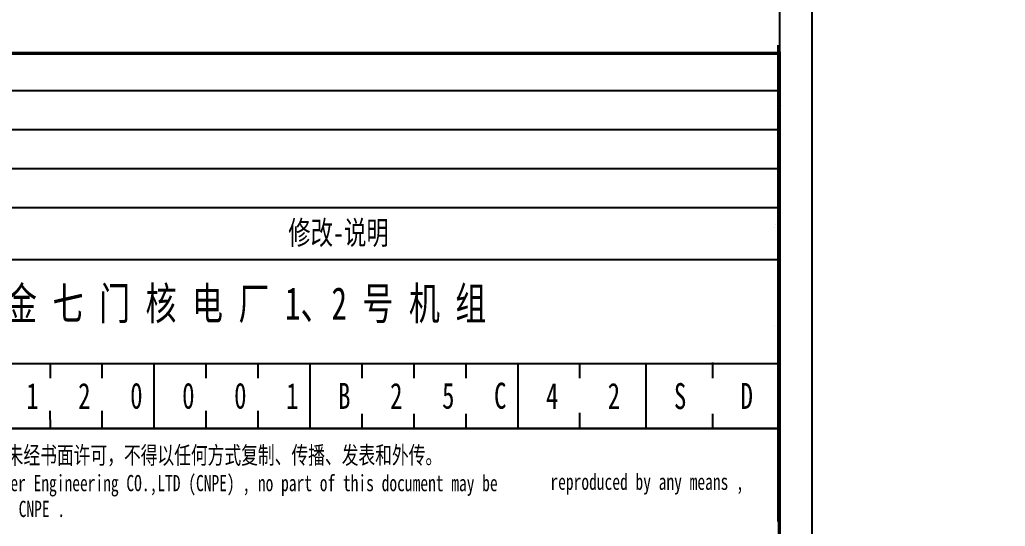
# Model space of a CAD drawing. Header units: inches. Extents: x 3186 to 109360, y -14990 to 740552.
# Drawn here: x 9339 to 16923, y -8448 to -4549 of the extents above; entities that cross this region are included whole.
import ezdxf

# ---------------------------------------------------------------- set-up
doc = ezdxf.new("R2010")
doc.units = ezdxf.units.IN
doc.header["$MEASUREMENT"] = 0
for name, color, linetype in [('1', 7, 'Continuous'), ('red', 1, 'Continuous'), ('TK', 7, 'Continuous')]:
    doc.layers.add(name, color=color, linetype=linetype)
doc.styles.get("Standard").update_dxf_attribs({"font": 'txt', "bigfont": 'gbcbig.shx'})
doc.styles.add('宋体', font='', dxfattribs={"width": 0.7})
doc.styles.get('宋体').set_extended_font_data('SimSun')
doc.dimstyles.new('Standard-yuanban', dxfattribs={"dimtxt": 800, "dimasz": 0.18, "dimexe": 0.18, "dimexo": 0.0625, "dimgap": 0.09, "dimtad": 0, "dimtih": 1, "dimtoh": 1, "dimdec": 4, "dimlfac": 0.02, "dimzin": 0, "dimdsep": 46, "dimtxsty": 'Standard', "dimcen": 0.09, "dimadec": 0, "dimazin": 0, "dimtfac": 1, "dimtdec": 4, "dimtofl": 0, "dimtmove": 0, "dimatfit": 3, "dimfxl": 1, "dimtolj": 1, "dimtzin": 0, "dimarcsym": 0})

# ---------------------------------------------------------------- blocks, each defined once
blk = doc.blocks.new('图签')
at = {"layer": '1'}
for p, q in [((-0.2, 59.71), (-0.2, 133.01)), ((0, 60.06), (0, 131.76)), ((-0.72, 105.01), (-0.72, 105.01)), ((-0.72, 105.01), (-0.72, 105.01)), ((-0.72, 105.01), (-0.72, 105.01)), ((-0.72, 105.01), (-0.72, 105.01)), ((-0.53, 105.36), (-0.53, 105.36)), ((-0.53, 105.36), (-0.53, 105.36)), ((-0.53, 105.36), (-0.53, 105.36)), ((-0.53, 105.36), (-0.53, 105.36)), ((-112.2, 81.76), (-112.2, 84)), ((-104.2, 81.76), (-104.2, 84)), ((-96.2, 74), (-96.2, 84)), ((-88.2, 81.76), (-88.2, 84)), ((-80.2, 81.76), (-80.2, 84)), ((-72.2, 74), (-72.2, 84)), ((-64.2, 81.76), (-64.2, 84)), ((-56.2, 81.76), (-56.2, 84)), ((-48.2, 81.76), (-48.2, 84)), ((-40.2, 74), (-40.2, 84)), ((-30.71, 81.75), (-30.71, 84)), ((-20.51, 73.94), (-20.51, 83.94)), ((-10.26, 81.76), (-10.26, 84.17)), ((-112.2, 74), (-112.21, 76.72)), ((-104.2, 74), (-104.2, 76.72)), ((-88.2, 74), (-88.2, 76.72)), ((-80.2, 74), (-80.2, 76.72)), ((-64.2, 74), (-64.2, 76.27)), ((-56.2, 74), (-56.2, 76.27)), ((-48.2, 74), (-48.2, 76.27)), ((-30.71, 74.09), (-30.71, 76.44)), ((-10.26, 74), (-10.26, 76.27)), ((-0.2, 74), (-180.2, 74))]:
    blk.add_line(p, q, dxfattribs=at)
at = {"layer": '1', "color": 7}
for p, q in [((0.34, 123.67), (0.34, 123.67)), ((0.34, 123.67), (0.34, 123.67)), ((0.34, 123.67), (0.34, 123.67)), ((0.34, 123.67), (0.34, 123.67)), ((-0.69, 89.9), (-0.69, 89.9)), ((-0.69, 89.9), (-0.69, 89.9)), ((-0.69, 89.9), (-0.69, 89.9)), ((-0.69, 89.9), (-0.69, 89.9))]:
    blk.add_line(p, q, dxfattribs=at)
at = {"layer": '1', "color": 7, "const_width": 0.5}
blk.add_lwpolyline([(-180, 0), (0, 0), (0, 131.76), (-180, 131.76)], close=True, dxfattribs=at)
at = {"layer": '1', "color": 7, "const_width": 0.3}
for points in [[(-180.2, 126), (-0.2, 126)], [(-180.2, 120), (-0.2, 120)], [(-180.2, 114), (-0.2, 114)], [(-180.2, 108), (-0.2, 108)], [(-180.2, 100), (-0.2, 100)], [(-180.2, 84), (-0.2, 84)], [(-180.2, 74), (-0.2, 74)], [(-180, 74), (0, 74)]]:
    blk.add_lwpolyline(points, dxfattribs=at)
at = {"linetype": 'Continuous', "attachment_point": 5, "style": '宋体'}
for s, width, heights, insert, char_height in [('浙 江 金 七 门 核 电 厂 1、2 号 机 组', 163.6991, [-6.65], (-89.21, 92.99), 5), ('1', 5.7748, [-4], (-114.96, 79.03), 4), ('2', 5.7748, [-4], (-106.96, 79.03), 4), ('0', 5.7748, [-4], (-98.96, 79.03), 4), ('0', 5.7748, [-4], (-90.96, 79.03), 4), ('0', 5.7748, [-4], (-82.96, 79.03), 4), ('1', 5.7748, [-4], (-74.96, 79.03), 4), ('B', 5.7748, [-4], (-66.96, 79.03), 4), ('2', 5.7748, [-4], (-58.96, 79.03), 4), ('5', 5.7748, [-4], (-50.96, 79.03), 4), ('C', 5.7748, [-4], (-42.96, 79.03), 4), ('4', 5.7748, [-4], (-34.96, 79.03), 4), ('2', 5.7748, [-4], (-25.47, 79.03), 4), ('S', 5.7748, [-4], (-15.27, 78.97), 4), ('D', 5.7748, [-4], (-5.02, 79.03), 4)]:
    blk.add_mtext_dynamic_manual_height_columns(s, width=width, gutter_width=1, heights=heights, dxfattribs=dict(at, insert=insert, char_height=char_height))
at = {"layer": '1', "color": 7, "style": '宋体', "width": 0.7}
blk.add_text('修改-说明', height=3.6, dxfattribs=at).set_placement((-75.58, 102.36))
at = {"layer": '1', "color": 7, "ltscale": 0.8, "style": '宋体', "width": 0.7}
for s, height, p in [('本文件产权属中国核电工程有限公司（CNPE）所有，未经书面许可，不得以任何方式复制、传播、发表和外传。', 2.7, (-178.2, 68.56)), ('This document is the property of China Nuclear Power Engineering CO.,LTD (CNPE) , no part of this document may be', 2.5, (-177.88, 64.36)), ('reproduced by any means , ', 2.5, (-35.24, 64.57)), ('nor transmitted without the written  permission of CNPE .', 2.5, (-177.79, 60.39))]:
    blk.add_text(s, height=height, dxfattribs=at).set_placement(p)
blk = doc.blocks.new('*U128')
blk.add_blockref('图签', (0, 0))
blk = doc.blocks.new('*D107')
at = {"color": 0, "lineweight": -2, "transparency": 16777216}
for p, q in [((15434.5, 3204.3), (28191.2, 3204.3)), ((28191, 3204.1), (28191, -3820.7)), ((28191, -11645.6), (28191, -4620.8)), ((15434.5, -11645.7), (28191.2, -11645.7))]:
    blk.add_line(p, q, dxfattribs=at)
at = {"color": 0, "transparency": 16777216}
for points in [[(28190.9, 3204.1), (28191, 3204.1), (28191, 3204.3)], [(28190.9, -11645.6), (28191, -11645.6), (28191, -11645.7)]]:
    blk.add_solid(points, dxfattribs=at)
at = {"layer": 'Defpoints', "color": 0, "transparency": 16777216}
for p in [(15434.4, 3204.3), (28191, 3204.3), (15434.4, -11645.7)]:
    blk.add_point(p, dxfattribs=at)
at = {"color": 0, "transparency": 16777216, "insert": (28191, -4220.7), "char_height": 800, "attachment_point": 5}
blk.add_mtext('\\A1;297.0000', dxfattribs=at)

msp = doc.modelspace()

# ---------------------------------------------------------------- linework, layer by layer
at = {"ltscale": 5}
msp.add_line((15434.44132, 3204.25363), (15434.44132, -11645.74637), dxfattribs=at)
at = {"layer": 'red', "ltscale": 10}
msp.add_line((15184.44132, 2954.25363), (15184.44132, -11395.74637), dxfattribs=at)
at = {"layer": 'TK'}
msp.add_lwpolyline([(4934.44132, 3204.25363), (15434.44132, 3204.25363), (15434.44132, -11645.74637), (4934.44132, -11645.74637)], close=True, dxfattribs=at)

# ---------------------------------------------------------------- block references
at = {"xscale": 50, "yscale": 50, "zscale": 50}
msp.add_blockref('*U128', (15184.44132, -11395.74637), dxfattribs=at)

# ---------------------------------------------------------------- dimensions: what is measured, and where the dimension line sits
dim = msp.add_linear_dim(base=(28190.97563, 3204.25363), p1=(15434.44132, -11645.74637), p2=(15434.44132, 3204.25363), angle=90, dimstyle='Standard-yuanban')
dim.commit()
dim.dimension.update_dxf_attribs({"geometry": '*D107', "text_midpoint": (28190.97563, -4220.74637)})

doc.saveas('drawing.dxf')
